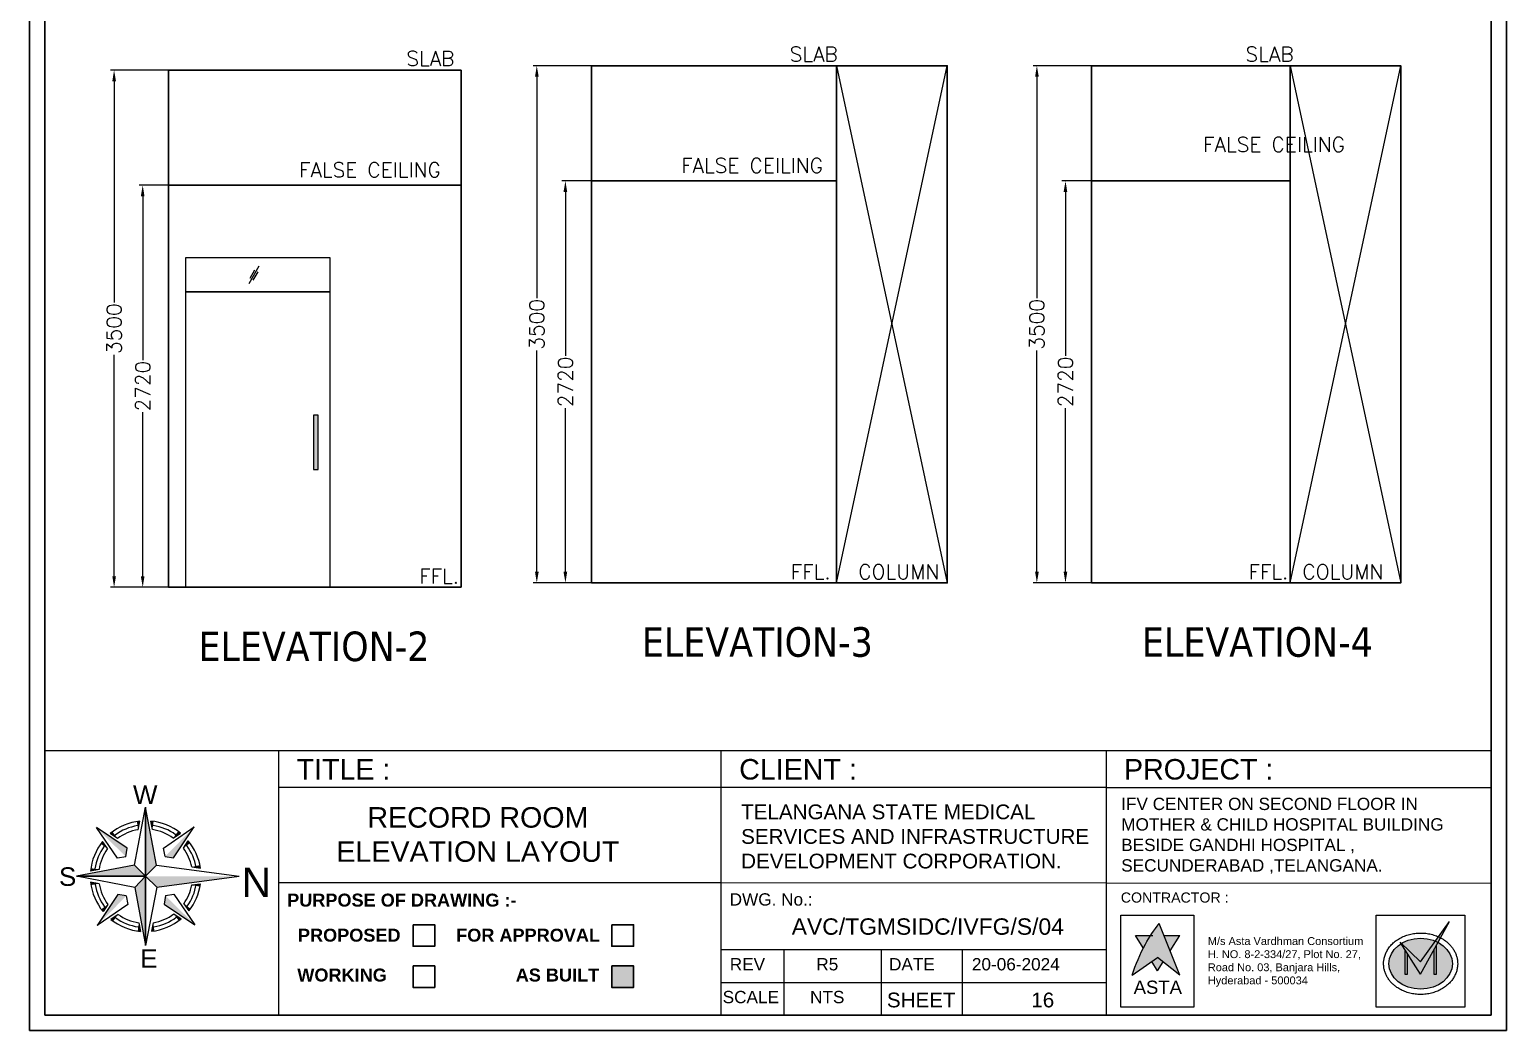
# Model space of a CAD drawing. Header units: millimetres. Extents: x 3552052 to 4144896, y -707811 to -630695.
# Drawn here: x 3675240 to 3685240, y -699038 to -692265 of the extents above; entities that cross this region are included whole.
import ezdxf
from ezdxf.enums import TextEntityAlignment as Align

# ---------------------------------------------------------------- set-up
doc = ezdxf.new("R2010")
doc.units = ezdxf.units.MM
doc.header["$LTSCALE"] = 6
doc.header["$MEASUREMENT"] = 0
doc.layers.get('0').update_dxf_attribs({"linetype": 'CONTINUOUS', "lineweight": 0})
doc.layers.get('Defpoints').update_dxf_attribs({"linetype": 'CONTINUOUS', "lineweight": 0})
for name, color, linetype, lineweight in [('0.0', 8, 'CONTINUOUS', 0), ('COL', 5, 'CONTINUOUS', 0), ('ELE-4M UPS P.SB', 3, 'CONTINUOUS', 0), ('ELE-SOCKET NMBERING', 7, 'CONTINUOUS', 9), ('formate text', 8, 'CONTINUOUS', 0), ('hatch', 252, 'CONTINUOUS', 0), ('MEP_HVAC_RA_DUCT', 1, 'CONTINUOUS', 0), ('MEP_HVAC_TEXT', 7, 'CONTINUOUS', 0), ('SECTION', 251, 'CONTINUOUS', 0), ('TITLE', 7, 'CONTINUOUS', 0)]:
    doc.layers.add(name, color=color, linetype=linetype, lineweight=lineweight)
doc.styles.add('Annotation', font='tahoma.ttf')
doc.styles.add('ARIAL', font='arial.ttf')
doc.styles.add('FORMATE', font='arialbd.ttf')
doc.styles.add('ROMANS', font='romans.shx')
doc.styles.add('style3', font='arialbd.ttf')
doc.dimstyles.new('AEPL1', dxfattribs={"dimtxt": 100, "dimasz": 75, "dimexe": 25, "dimexo": 50, "dimtad": 0, "dimdec": 0, "dimtxsty": 'ROMANS', "dimcen": 2.5, "dimclrd": 7, "dimclre": 7, "dimclrt": 7, "dimadec": 0, "dimazin": 0, "dimtfac": 1, "dimtdec": 0, "dimtmove": 0, "dimatfit": 3, "dimfxl": 1, "dimlwd": 0, "dimlwe": 0, "dimarcsym": 0})

# ---------------------------------------------------------------- blocks, each defined once
blk = doc.blocks.new('*D184')
at = {"layer": 'Defpoints', "color": 0, "transparency": 16777216}
for p in [(3676006, -693318), (3676711, -693318), (3676335, -696039)]:
    blk.add_point(p, dxfattribs=at)
at = {"layer": 'ELE-4M UPS P.SB', "color": 7, "lineweight": 0, "transparency": 16777216}
for p, q in [((3676661, -693318), (3675981, -693318)), ((3676006, -693393), (3676006, -694502)), ((3676006, -695964), (3676006, -694855)), ((3676285, -696039), (3675981, -696039))]:
    blk.add_line(p, q, dxfattribs=at)
at = {"layer": 'ELE-4M UPS P.SB', "color": 7, "transparency": 16777216}
for points in [[(3675993, -693393), (3676018, -693393), (3676006, -693318)], [(3675993, -695964), (3676018, -695964), (3676006, -696039)]]:
    blk.add_solid(points, dxfattribs=at)
at = {"layer": 'ELE-4M UPS P.SB', "color": 7, "lineweight": -3, "transparency": 16777216, "insert": (3676006, -694678), "char_height": 100, "attachment_point": 5, "rotation": 90, "style": 'ROMANS'}
blk.add_mtext('2720', dxfattribs=at)
blk = doc.blocks.new('*D185')
at = {"layer": 'Defpoints', "color": 0, "transparency": 16777216}
for p in [(3675812, -692539), (3676335, -692539), (3676335, -696039)]:
    blk.add_point(p, dxfattribs=at)
at = {"layer": 'ELE-4M UPS P.SB', "color": 7, "lineweight": 0, "transparency": 16777216}
for p, q in [((3676285, -692539), (3675787, -692539)), ((3675812, -692614), (3675812, -694112)), ((3675812, -695964), (3675812, -694465)), ((3676285, -696039), (3675787, -696039))]:
    blk.add_line(p, q, dxfattribs=at)
at = {"layer": 'ELE-4M UPS P.SB', "color": 7, "transparency": 16777216}
for points in [[(3675800, -692614), (3675825, -692614), (3675812, -692539)], [(3675800, -695964), (3675825, -695964), (3675812, -696039)]]:
    blk.add_solid(points, dxfattribs=at)
at = {"layer": 'ELE-4M UPS P.SB', "color": 7, "lineweight": -3, "transparency": 16777216, "insert": (3675812, -694289), "char_height": 100, "attachment_point": 5, "rotation": 90, "style": 'ROMANS'}
blk.add_mtext('3500', dxfattribs=at)
blk = doc.blocks.new('*D327')
at = {"layer": 'Defpoints', "color": 0, "transparency": 16777216}
for p in [(3678868, -693289), (3679573, -693289), (3679198, -696009)]:
    blk.add_point(p, dxfattribs=at)
at = {"layer": 'ELE-4M UPS P.SB', "color": 7, "lineweight": 0, "transparency": 16777216}
for p, q in [((3679523, -693289), (3678843, -693289)), ((3678868, -693364), (3678868, -694472)), ((3678868, -695934), (3678868, -694826)), ((3679148, -696009), (3678843, -696009))]:
    blk.add_line(p, q, dxfattribs=at)
at = {"layer": 'ELE-4M UPS P.SB', "color": 7, "transparency": 16777216}
for points in [[(3678855, -693364), (3678880, -693364), (3678868, -693289)], [(3678855, -695934), (3678880, -695934), (3678868, -696009)]]:
    blk.add_solid(points, dxfattribs=at)
at = {"layer": 'ELE-4M UPS P.SB', "color": 7, "lineweight": -3, "transparency": 16777216, "insert": (3678868, -694649), "char_height": 100, "attachment_point": 5, "rotation": 90, "style": 'ROMANS'}
blk.add_mtext('2720', dxfattribs=at)
blk = doc.blocks.new('*D328')
at = {"layer": 'Defpoints', "color": 0, "transparency": 16777216}
for p in [(3678674, -692509), (3679198, -692509), (3679198, -696009)]:
    blk.add_point(p, dxfattribs=at)
at = {"layer": 'ELE-4M UPS P.SB', "color": 7, "lineweight": 0, "transparency": 16777216}
for p, q in [((3679148, -692509), (3678649, -692509)), ((3678674, -692584), (3678674, -694082)), ((3678674, -695934), (3678674, -694436)), ((3679148, -696009), (3678649, -696009))]:
    blk.add_line(p, q, dxfattribs=at)
at = {"layer": 'ELE-4M UPS P.SB', "color": 7, "transparency": 16777216}
for points in [[(3678662, -692584), (3678687, -692584), (3678674, -692509)], [(3678662, -695934), (3678687, -695934), (3678674, -696009)]]:
    blk.add_solid(points, dxfattribs=at)
at = {"layer": 'ELE-4M UPS P.SB', "color": 7, "lineweight": -3, "transparency": 16777216, "insert": (3678674, -694259), "char_height": 100, "attachment_point": 5, "rotation": 90, "style": 'ROMANS'}
blk.add_mtext('3500', dxfattribs=at)
blk = doc.blocks.new('*D329')
at = {"layer": 'Defpoints', "color": 0, "transparency": 16777216}
for p in [(3682254, -693289), (3682959, -693289), (3682584, -696009)]:
    blk.add_point(p, dxfattribs=at)
at = {"layer": 'ELE-4M UPS P.SB', "color": 7, "lineweight": 0, "transparency": 16777216}
for p, q in [((3682909, -693289), (3682229, -693289)), ((3682254, -693364), (3682254, -694472)), ((3682254, -695934), (3682254, -694826)), ((3682534, -696009), (3682229, -696009))]:
    blk.add_line(p, q, dxfattribs=at)
at = {"layer": 'ELE-4M UPS P.SB', "color": 7, "transparency": 16777216}
for points in [[(3682241, -693364), (3682266, -693364), (3682254, -693289)], [(3682241, -695934), (3682266, -695934), (3682254, -696009)]]:
    blk.add_solid(points, dxfattribs=at)
at = {"layer": 'ELE-4M UPS P.SB', "color": 7, "lineweight": -3, "transparency": 16777216, "insert": (3682254, -694649), "char_height": 100, "attachment_point": 5, "rotation": 90, "style": 'ROMANS'}
blk.add_mtext('2720', dxfattribs=at)
blk = doc.blocks.new('*D330')
at = {"layer": 'Defpoints', "color": 0, "transparency": 16777216}
for p in [(3682060, -692509), (3682584, -692509), (3682584, -696009)]:
    blk.add_point(p, dxfattribs=at)
at = {"layer": 'ELE-4M UPS P.SB', "color": 7, "lineweight": 0, "transparency": 16777216}
for p, q in [((3682534, -692509), (3682035, -692509)), ((3682060, -692584), (3682060, -694082)), ((3682060, -695934), (3682060, -694436)), ((3682534, -696009), (3682035, -696009))]:
    blk.add_line(p, q, dxfattribs=at)
at = {"layer": 'ELE-4M UPS P.SB', "color": 7, "transparency": 16777216}
for points in [[(3682048, -692584), (3682073, -692584), (3682060, -692509)], [(3682048, -695934), (3682073, -695934), (3682060, -696009)]]:
    blk.add_solid(points, dxfattribs=at)
at = {"layer": 'ELE-4M UPS P.SB', "color": 7, "lineweight": -3, "transparency": 16777216, "insert": (3682060, -694259), "char_height": 100, "attachment_point": 5, "rotation": 90, "style": 'ROMANS'}
blk.add_mtext('3500', dxfattribs=at)
blk = doc.blocks.new('A$C4A7C6C7E')
at = {"layer": 'TITLE', "color": 8, "lineweight": 5}
for p, q in [((-4207, 4144), (0, 26095)), ((0, 26095), (0, 0)), ((0, 0), (0, 26095)), ((4144, 4207), (0, 26095)), ((-6941, 10518), (-18592, 18312)), ((-10622, 6781), (-18592, 18312)), ((-2825, 17519), (-2234, 20757)), ((2559, 17560), (1919, 20788)), ((6781, 10622), (18312, 18592)), ((10518, 6941), (18312, 18592)), ((-14385, 10390), (-16257, 13098)), ((-10607, 14226), (-13343, 16056)), ((10390, 14385), (13098, 16257)), ((14226, 10607), (16056, 13343)), ((-7437, 7325), (-10622, 6781)), ((-7437, 7325), (-6941, 10518)), ((7325, 7437), (6781, 10622)), ((7325, 7437), (10518, 6941)), ((-4207, 4144), (-26095, 0)), ((0, 0), (-26095, 0)), ((-26095, 0), (0, 0)), ((-4144, -4207), (-26095, 0)), ((-17560, 2559), (-20788, 1919)), ((-4207, 4144), (0, 0)), ((0, 0), (-4207, 4144)), ((0, 0), (-4144, -4207)), ((-4144, -4207), (0, 0)), ((0, 0), (4144, 4207)), ((4144, 4207), (0, 0)), ((0, 0), (4207, -4144)), ((4207, -4144), (0, 0)), ((0, 0), (0, -26095)), ((0, -26095), (0, 0)), ((17394, 3514), (20646, 3095)), ((17394, 3514), (20646, 3095)), ((-17519, -2825), (-20757, -2234)), ((-4144, -4207), (0, -26095)), ((4207, -4144), (0, -26095)), ((17433, -3312), (20680, -2857)), ((17433, -3312), (20680, -2857)), ((17434, -3310), (20680, -2857)), ((-10518, -6941), (-18312, -18592)), ((-6781, -10622), (-18312, -18592)), ((-14226, -10607), (-16056, -13343)), ((-7325, -7437), (-10518, -6941)), ((-7325, -7437), (-6781, -10622)), ((7437, -7325), (6941, -10518)), ((6941, -10518), (18592, -18312)), ((7437, -7325), (10622, -6781)), ((10622, -6781), (18592, -18312)), ((14385, -10390), (16257, -13098)), ((-10390, -14385), (-13098, -16257)), ((10607, -14226), (13343, -16056)), ((-2559, -17560), (-1919, -20788)), ((2825, -17519), (2234, -20757))]:
    blk.add_line(p, q, dxfattribs=at)
at = {"layer": 'TITLE', "color": 5}
for p in [(4144, 4207), (4207, -4144)]:
    blk.add_line(p, (35289, 0), dxfattribs=at)
at = {"layer": 'TITLE', "color": 8, "lineweight": 5}
for radius, start, end in [(20877, 96.14269, 129.72625), (19311, 99.1612, 126.70773), (17745, 99.1612, 126.70773), (20877, 51.14269, 84.72625), (17745, 54.16121, 81.70773), (19311, 54.16121, 81.70773), (20877, 141.14269, 174.72625), (19311, 144.16121, 171.70773), (19311, 9.85136, 36.70773), (20877, 8.52692, 39.72625), (17745, 144.16121, 171.70773), (17745, 11.42181, 36.70773), (20877, 186.14269, 219.72625), (19311, 189.1612, 216.70773), (17745, 189.1612, 216.70773), (17745, 324.16121, 349.24868), (19311, 324.16121, 350.81434), (20877, 321.14269, 352.1348), (20877, 231.14269, 264.72625), (19311, 234.16121, 261.70773), (17745, 234.16121, 261.70773), (20877, 276.14269, 309.72625), (17745, 279.1612, 306.70773), (19311, 279.1612, 306.70773)]:
    blk.add_arc((0, 0), radius, start, end, dxfattribs=at)
for points in [[(0, 26095), (4144, 4207), (0, 0)], [(-18592, 18312), (-6941, 10518), (-7437, 7325)], [(-13343, 16056), (-12479, 16737), (-10607, 14226)], [(-3324, 20610), (-2234, 20757), (-2825, 17519)], [(3011, 20658), (1919, 20788), (2559, 17560)], [(18312, 18592), (10518, 6941), (7325, 7437)], [(13098, 16257), (12223, 16924), (10390, 14385)], [(-16257, 13098), (-16924, 12223), (-14385, 10390)], [(16056, 13343), (16737, 12479), (14226, 10607)], [(-26095, 0), (-4207, 4144), (0, 0)], [(-20658, 3011), (-20788, 1919), (-17560, 2559)], [(0, -26095), (-4144, -4207), (0, 0)], [(20646, 3095), (20457, 4167), (17394, 3514)], [(-20610, -3324), (-20757, -2234), (-17519, -2825)], [(20680, -2857), (20503, -3930), (17433, -3312)], [(-18312, -18592), (-10518, -6941), (-7325, -7437)], [(-16056, -13343), (-16737, -12479), (-14226, -10607)], [(18592, -18312), (6941, -10518), (7437, -7325)], [(16257, -13098), (16924, -12223), (14385, -10390)], [(-13098, -16257), (-12223, -16924), (-10390, -14385)], [(13343, -16056), (12479, -16737), (10607, -14226)], [(-3011, -20658), (-1919, -20788), (-2559, -17560)], [(3324, -20610), (2234, -20757), (2825, -17519)]]:
    blk.add_solid(points, dxfattribs=at)
at = {"layer": 'TITLE', "color": 5}
blk.add_solid([(35289, 0), (4207, -4144), (0, 0)], dxfattribs=at)
blk = doc.blocks.new('IVF-CONTRACTOR')
at = {"lineweight": -3, "true_color": 0x293189}
h = blk.add_hatch(color=177, dxfattribs=at)
h.dxf.hatch_style = 1
edge = h.paths.add_edge_path()
edge.add_spline(control_points=[(3037286, -1386527), (3037185, -1386667), (3036944, -1387001), (3036801, -1387388), (3036719, -1387609)], knot_values=[0, 0, 0, 0, 519.520055, 1226.818077, 1226.818077, 1226.818077, 1226.818077], degree=3, periodic=0)
edge.add_line((3036719, -1387609), (3037255, -1387240))
edge.add_line((3037255, -1387240), (3037717, -1387609))
edge.add_line((3037717, -1387609), (3037286, -1386527))
at = {"lineweight": -3, "true_color": 0xc7c8ca}
h = blk.add_hatch(color=9, dxfattribs=at)
h.dxf.hatch_style = 1
edge = h.paths.add_edge_path()
edge.add_spline(control_points=[(3036953, -1387033), (3036967, -1387008), (3037022, -1386919), (3037088, -1386836), (3037139, -1386779)], knot_values=[3356.588859, 3356.588859, 3356.588859, 3356.588859, 3831.174934, 5081.098827, 5081.098827, 5081.098827, 5081.098827], degree=3, periodic=0)
edge.add_line((3037139, -1386779), (3036793, -1386779))
edge.add_line((3036793, -1386779), (3036953, -1387033))
h.paths.add_polyline_path([(3037717, -1386779), (3037386, -1386779), (3037515, -1387102)])
h.paths.add_polyline_path([(3037370, -1387332), (3037255, -1387240), (3037134, -1387323), (3037255, -1387517)])
at = {"true_color": 0xed1f24}
h = blk.add_hatch(color=240, dxfattribs=at)
h.dxf.hatch_style = 1
edge = h.paths.add_edge_path()
edge.add_line((3042329, -1386921), (3042349, -1386951))
edge.add_ellipse((3042760, -1387369), major_axis=(-665, 0), ratio=0.800236, start_angle=-52.6357, end_angle=-51.8324, ccw=False)
edge.add_line((3042356, -1386946), (3042329, -1386921))
at = {"layer": '0.0', "true_color": 0xed1f24}
h = blk.add_hatch(color=240, dxfattribs=at)
h.dxf.hatch_style = 1
edge = h.paths.add_edge_path()
edge.add_line((3042760, -1387590), (3043125, -1386925))
edge.add_ellipse((3042760, -1387369), major_axis=(-665, 0), ratio=0.800236, start_angle=-123.3804, end_angle=-117.8517)
edge.add_line((3043070, -1386899), (3042760, -1387331))
edge.add_line((3042760, -1387331), (3042356, -1386946))
edge.add_ellipse((3042760, -1387369), major_axis=(-665, 0), ratio=0.800236, start_angle=-52.6357, end_angle=-51.8324)
edge.add_line((3042349, -1386951), (3042760, -1387590))
edge = h.paths.add_edge_path()
edge.add_spline(control_points=[(3043179, -1386828), (3043165, -1386821), (3043150, -1386814), (3043136, -1386807)], knot_values=[-2.156071, -2.156071, -2.156071, -2.156071, -2.090953, -2.090953, -2.090953, -2.090953], degree=3, periodic=0)
edge.add_line((3043136, -1386807), (3043070, -1386899))
edge.add_ellipse((3042760, -1387369), major_axis=(-665, 0), ratio=0.800236, start_angle=-123.3804, end_angle=-117.8517, ccw=False)
edge.add_line((3043125, -1386925), (3043179, -1386828))
edge = h.paths.add_edge_path()
edge.add_line((3043367, -1386486), (3043136, -1386807))
edge.add_spline(control_points=[(3043136, -1386807), (3043150, -1386814), (3043165, -1386821), (3043179, -1386828)], knot_values=[-2.156071, -2.156071, -2.156071, -2.156071, -2.090953, -2.090953, -2.090953, -2.090953], degree=3, periodic=0)
edge.add_line((3043179, -1386828), (3043367, -1386486))
at = {"layer": '0.0', "true_color": 0x139b48}
h = blk.add_hatch(color=114, dxfattribs=at)
h.dxf.hatch_style = 1
edge = h.paths.add_edge_path()
edge.add_ellipse((3042760, -1387369), major_axis=(-665, 0), ratio=0.800236, start_angle=-51.8324, end_angle=236.6196)
edge.add_line((3043125, -1386925), (3043091, -1386988))
edge.add_line((3043091, -1386988), (3043091, -1387590))
edge.add_line((3043091, -1387590), (3043036, -1387590))
edge.add_line((3043036, -1387590), (3043036, -1387088))
edge.add_line((3043036, -1387088), (3042760, -1387590))
edge.add_line((3042760, -1387590), (3042484, -1387160))
edge.add_line((3042484, -1387160), (3042484, -1387590))
edge.add_line((3042484, -1387590), (3042428, -1387590))
edge.add_line((3042428, -1387590), (3042428, -1387075))
edge.add_line((3042428, -1387075), (3042349, -1386951))
edge = h.paths.add_edge_path()
edge.add_ellipse((3042760, -1387369), major_axis=(-665, 0), ratio=0.800236, start_angle=-117.8517, end_angle=-52.6357)
edge.add_line((3042356, -1386946), (3042760, -1387331))
edge.add_line((3042760, -1387331), (3043070, -1386899))
at = {"layer": '0.0', "true_color": 0x000000}
h = blk.add_hatch(color=18, dxfattribs=at)
h.dxf.hatch_style = 1
h.paths.add_polyline_path([(3042484, -1387160), (3042428, -1387075), (3042428, -1387590), (3042484, -1387590)])
h.paths.add_polyline_path([(3043036, -1387590), (3043091, -1387590), (3043091, -1386988), (3043036, -1387088)])
at = {"lineweight": -3}
for p, q in [((3036484, -1386350), (3038013, -1386350)), ((3036484, -1388267), (3036484, -1386350)), ((3036485, -1386350), (3038009, -1386350)), ((3036485, -1388278), (3036485, -1386350)), ((3038013, -1386350), (3038013, -1388267)), ((3041829, -1386350), (3043688, -1386350)), ((3043688, -1386350), (3043688, -1388278)), ((3038011, -1388278), (3036483, -1388278))]:
    blk.add_line(p, q, dxfattribs=at)
at = {"color": 251, "lineweight": -3, "true_color": 0x636466}
for p, q in [((3037717, -1387609), (3037286, -1386527)), ((3036793, -1386779), (3037155, -1386779)), ((3036953, -1387033), (3036793, -1386779)), ((3037386, -1386779), (3037717, -1386779)), ((3037515, -1387102), (3037717, -1386779)), ((3036719, -1387609), (3037255, -1387240)), ((3037717, -1387609), (3037255, -1387240)), ((3037255, -1387517), (3037134, -1387323)), ((3037255, -1387517), (3037370, -1387332))]:
    blk.add_line(p, q, dxfattribs=at)
blk.add_spline([(3036719, -1387609), (3036998, -1386959), (3037286, -1386527)], degree=3, dxfattribs=at)
at = {"layer": '0.0'}
for p, q in [((3036485, -1386350), (3038009, -1386350)), ((3036485, -1388278), (3036485, -1386350)), ((3036485, -1388278), (3036485, -1386350)), ((3036485, -1386350), (3038009, -1386350)), ((3038013, -1386350), (3038013, -1388278)), ((3041829, -1386350), (3043688, -1386350)), ((3041829, -1388278), (3041829, -1386350)), ((3043688, -1386350), (3043688, -1388278)), ((3038009, -1388278), (3036485, -1388278)), ((3043688, -1388278), (3041829, -1388278))]:
    blk.add_line(p, q, dxfattribs=at)
at = {"layer": '0.0', "color": 18, "true_color": 0x000000}
for p, q in [((3042760, -1387590), (3043367, -1386486)), ((3042760, -1387331), (3043367, -1386486)), ((3042760, -1387590), (3042329, -1386921)), ((3042329, -1386921), (3042760, -1387331)), ((3042428, -1387075), (3042428, -1387590)), ((3042484, -1387590), (3042484, -1387160)), ((3043036, -1387088), (3043036, -1387590)), ((3043091, -1387590), (3043091, -1386988)), ((3042428, -1387590), (3042484, -1387590)), ((3043036, -1387590), (3043091, -1387590))]:
    blk.add_line(p, q, dxfattribs=at)
at = {"layer": '0.0'}
blk.add_ellipse((3042760, -1387369), major_axis=(-665, 0), ratio=0.800236, start_param=-3.141592653589793, end_param=3.141592653589793, dxfattribs=at)
blk.add_open_spline([(3043535, -1387369), (3043535, -1387353), (3043534, -1387336), (3043530, -1387296), (3043527, -1387272), (3043516, -1387226), (3043509, -1387202), (3043492, -1387157), (3043483, -1387135), (3043460, -1387092), (3043448, -1387071), (3043420, -1387031), (3043405, -1387011), (3043372, -1386974), (3043355, -1386956), (3043318, -1386922), (3043298, -1386906), (3043258, -1386875), (3043236, -1386861), (3043183, -1386829), (3043150, -1386812), (3043081, -1386783), (3043045, -1386771), (3042972, -1386750), (3042935, -1386742), (3042860, -1386731), (3042821, -1386728), (3042745, -1386726), (3042706, -1386727), (3042630, -1386735), (3042593, -1386741), (3042518, -1386757), (3042482, -1386768), (3042412, -1386794), (3042377, -1386809), (3042312, -1386843), (3042280, -1386862), (3042221, -1386905), (3042194, -1386928), (3042147, -1386974), (3042127, -1386996), (3042091, -1387042), (3042074, -1387067), (3042045, -1387117), (3042033, -1387143), (3042012, -1387197), (3042003, -1387225), (3041992, -1387276), (3041988, -1387299), (3041984, -1387347), (3041984, -1387371), (3041986, -1387418), (3041989, -1387442), (3041997, -1387489), (3042003, -1387512), (3042018, -1387557), (3042026, -1387580), (3042047, -1387623), (3042058, -1387645), (3042084, -1387686), (3042098, -1387706), (3042129, -1387744), (3042145, -1387762), (3042180, -1387798), (3042199, -1387814), (3042238, -1387846), (3042259, -1387861), (3042311, -1387894), (3042343, -1387912), (3042409, -1387944), (3042444, -1387957), (3042515, -1387980), (3042552, -1387989), (3042626, -1388003), (3042664, -1388007), (3042740, -1388012), (3042778, -1388012), (3042854, -1388008), (3042892, -1388003), (3042966, -1387989), (3043003, -1387980), (3043074, -1387958), (3043109, -1387944), (3043175, -1387913), (3043208, -1387895), (3043268, -1387856), (3043297, -1387834), (3043351, -1387787), (3043376, -1387761), (3043416, -1387713), (3043432, -1387690), (3043462, -1387643), (3043475, -1387619), (3043497, -1387569), (3043507, -1387543), (3043522, -1387491), (3043527, -1387464), (3043533, -1387415), (3043535, -1387392), (3043535, -1387369)], degree=3, knots=[-3.141593, -3.141593, -3.141593, -3.141593, -3.06788, -3.06788, -2.960953, -2.960953, -2.854026, -2.854026, -2.747099, -2.747099, -2.640172, -2.640172, -2.533245, -2.533245, -2.426319, -2.426319, -2.319392, -2.319392, -2.212465, -2.212465, -2.059875, -2.059875, -1.907286, -1.907286, -1.754697, -1.754697, -1.602107, -1.602107, -1.449518, -1.449518, -1.296928, -1.296928, -1.144339, -1.144339, -0.99175, -0.99175, -0.83916, -0.83916, -0.686571, -0.686571, -0.558641, -0.558641, -0.43071, -0.43071, -0.30278, -0.30278, -0.17485, -0.17485, -0.068516, -0.068516, 0.037819, 0.037819, 0.144154, 0.144154, 0.250488, 0.250488, 0.356823, 0.356823, 0.463157, 0.463157, 0.569492, 0.569492, 0.675826, 0.675826, 0.782161, 0.782161, 0.888495, 0.888495, 1.039928, 1.039928, 1.191361, 1.191361, 1.342794, 1.342794, 1.494227, 1.494227, 1.64566, 1.64566, 1.797093, 1.797093, 1.948526, 1.948526, 2.099959, 2.099959, 2.251392, 2.251392, 2.402825, 2.402825, 2.554258, 2.554258, 2.675591, 2.675591, 2.796924, 2.796924, 2.918258, 2.918258, 3.039591, 3.039591, 3.141593, 3.141593, 3.141593, 3.141593], dxfattribs=at)
at = {"lineweight": -3, "attachment_point": 1, "style": 'ARIAL'}
for s, width, gutter_width, insert, char_height in [('{\\C256;CONTRACTOR :}', 3919.85, 1060, (3036485, -1385878), 212.06), ('{\\C256;M/s Asta Vardhman Consortium\\PH. NO. 8-2-334/27, Plot No. 27, Road No. 03, Banjara Hills, Hyderabad - 500034}', 3696.75, 822, (3038306, -1386813), 164.38)]:
    blk.add_mtext_dynamic_manual_height_columns(s, width=width, gutter_width=gutter_width, heights=[0], dxfattribs=dict(at, insert=insert, char_height=char_height))
at = {"lineweight": 100, "insert": (3036754, -1387723), "char_height": 276.9, "attachment_point": 1, "style": 'ARIAL'}
blk.add_mtext_dynamic_manual_height_columns('ASTA', width=997.56, gutter_width=254, heights=[0], dxfattribs=at)

msp = doc.modelspace()

# ---------------------------------------------------------------- hatches: boundary and pattern name
at = {"lineweight": -3, "ltscale": 0.1}
h = msp.add_hatch(color=254, dxfattribs=at)
h.dxf.hatch_style = 1
h.paths.add_polyline_path([(3677161.9, -695242.5), (3677194.6, -695242.5), (3677194.6, -694875), (3677161.9, -694875)])
at = {"layer": 'MEP_HVAC_TEXT', "lineweight": -3}
h = msp.add_hatch(color=1, dxfattribs=at)
h.dxf.hatch_style = 1
h.paths.add_polyline_path([(3679181.7, -698602.1), (3679181.7, -698746.7), (3679329.2, -698746.7), (3679329.2, -698602.1)])

# ---------------------------------------------------------------- linework, layer by layer
at = {"lineweight": -3}
for p, q in [((3685136, -697146.6), (3675343.2, -697146.6)), ((3675343.2, -698934.6), (3675343.2, -697146.6)), ((3679922.9, -698934.6), (3679922.9, -697146.6))]:
    msp.add_line(p, q, dxfattribs=at)
at = {"color": 7, "lineweight": 30}
msp.add_line((3685136, -698934.6), (3679922.9, -698934.6), dxfattribs=at)
for points in [[(3685239.6, -687323.5), (3685239.6, -699038.3), (3675239.6, -699038.3), (3675239.6, -687323.5)], [(3685136, -687427.1), (3685136, -698934.6), (3675343.2, -698934.6), (3675343.2, -687427.1)]]:
    msp.add_lwpolyline(points, close=True, dxfattribs=at)
at = {"color": 7, "lineweight": -3, "ltscale": 0.1}
msp.add_lwpolyline([(3677161.9, -695242.5), (3677194.6, -695242.5), (3677194.6, -694875), (3677161.9, -694875)], close=True, dxfattribs=at)
at = {"layer": '0.0', "color": 7, "lineweight": 30, "elevation": -55.5}
for points in [[(3677836.1, -698323.4), (3677983.5, -698323.4), (3677983.5, -698467.9), (3677836.1, -698467.9)], [(3679181.7, -698323.4), (3679329.2, -698323.4), (3679329.2, -698467.9), (3679181.7, -698467.9)], [(3677836.1, -698602.1), (3677983.5, -698602.1), (3677983.5, -698746.7), (3677836.1, -698746.7)], [(3679181.7, -698602.1), (3679329.2, -698602.1), (3679329.2, -698746.7), (3679181.7, -698746.7)]]:
    msp.add_lwpolyline(points, close=True, dxfattribs=at)
at = {"layer": 'COL', "color": 7, "lineweight": -3}
for p, q in [((3680703.5, -692509.1), (3681453.5, -696009.1)), ((3680703.5, -696009.1), (3681453.5, -692509.1)), ((3683774.3, -692509.1), (3684524.3, -696009.1)), ((3683774.3, -696009.1), (3684524.3, -692509.1))]:
    msp.add_line(p, q, dxfattribs=at)
at = {"layer": 'COL', "color": 7, "lineweight": 30}
for points in [[(3680703.5, -696009.1), (3680703.5, -692509.1), (3681453.5, -692509.1), (3681453.5, -696009.1)], [(3683774.3, -696009.1), (3683774.3, -692509.1), (3684524.3, -692509.1), (3684524.3, -696009.1)]]:
    msp.add_lwpolyline(points, close=True, dxfattribs=at)
at = {"layer": 'hatch', "color": 7, "lineweight": 30}
msp.add_line((3685136, -697146.1), (3685136, -698934.6), dxfattribs=at)
at = {"layer": 'MEP_HVAC_RA_DUCT', "color": 7, "lineweight": 30}
for p, q in [((3676181.2, -692538.6), (3676181.2, -696038.6)), ((3678161.2, -692538.6), (3678161.2, -696038.6)), ((3679043.5, -692509.1), (3679043.5, -696009.1)), ((3682429.3, -692509.1), (3682429.3, -696009.1)), ((3684524.3, -692509.1), (3684524.3, -696009.1))]:
    msp.add_line(p, q, dxfattribs=at)
for points in [[(3678161.2, -692538.6), (3676181.2, -692538.6)], [(3680703.5, -692509.1), (3679043.5, -692509.1)], [(3684089.3, -692509.1), (3682429.3, -692509.1)], [(3680703.5, -693288.9), (3679043.5, -693288.9)], [(3683774.3, -693288.9), (3682429.3, -693288.9)], [(3678161.2, -693318.4), (3676181.2, -693318.4)], [(3678161.2, -696038.6), (3676181.2, -696038.6)], [(3681453.5, -696009.1), (3679043.5, -696009.1)], [(3684524.3, -696009.1), (3682429.3, -696009.1)]]:
    msp.add_lwpolyline(points, dxfattribs=at)
at = {"layer": 'MEP_HVAC_RA_DUCT', "color": 7, "lineweight": -3}
for points in [[(3676296.2, -694038.6), (3677276.2, -694038.6), (3677276.2, -693808.6), (3676296.2, -693808.6)], [(3676296.2, -696038.6), (3677276.2, -696038.6), (3677276.2, -694038.6), (3676296.2, -694038.6)]]:
    msp.add_lwpolyline(points, close=True, dxfattribs=at)
at = {"layer": 'MEP_HVAC_TEXT', "lineweight": -3}
for p, q in [((3676926.1, -697146.6), (3676926.1, -698934.6)), ((3682528.3, -697146.6), (3682528.3, -698934.6)), ((3679922.9, -697393), (3676926.1, -697393)), ((3682528.3, -697393), (3679922.9, -697393)), ((3682528.3, -697393), (3685136, -697393)), ((3679922.9, -698040.4), (3676926.1, -698040.4)), ((3682528.3, -698040.6), (3679920.6, -698040.4)), ((3682528.3, -698040.6), (3685136, -698040.4)), ((3679922.9, -698490.8), (3682528.3, -698490.8)), ((3680346.5, -698490.8), (3680346.5, -698934.6)), ((3681006.1, -698490.8), (3681006.1, -698934.6)), ((3681553.4, -698490.8), (3681553.4, -698934.6)), ((3679922.9, -698712.7), (3682528.3, -698712.7))]:
    msp.add_line(p, q, dxfattribs=at)
at = {"layer": 'SECTION', "color": 5, "lineweight": -3, "ltscale": 500}
for p, q in [((3676727.4, -693982.5), (3676794.8, -693864.5)), ((3676732.5, -693947.8), (3676764.8, -693891.1)), ((3676754.6, -693960.9), (3676786.5, -693905))]:
    msp.add_line(p, q, dxfattribs=at)

# ---------------------------------------------------------------- block references
at = {"color": 240, "lineweight": -3, "true_color": 0xed1f24, "xscale": 0.3235108708965134, "yscale": 0.3235108708965134, "zscale": 0.3235108708965134}
msp.add_blockref('IVF-CONTRACTOR', (2700292.6, -249757.8), dxfattribs=at)
at = {"layer": 'TITLE', "lineweight": -3, "extrusion": (1.31196e-09, -7.57547e-09, 1), "xscale": 0.01794916459453998, "yscale": 0.01794916459453998, "zscale": 0.01794916459453998}
msp.add_blockref('A$C4A7C6C7E', (3676025.8, -697994.5, 0), dxfattribs=at)

# ---------------------------------------------------------------- texts
at = {"lineweight": -3, "char_height": 200, "width": 2697.906, "attachment_point": 3, "style": 'Annotation'}
for s, insert in [('\\pxql;ELEVATION-2', (3679081.6, -696338.7)), ('\\pxql;ELEVATION-3', (3682083.7, -696309.2)), ('\\pxql;ELEVATION-4', (3685469.5, -696309.2))]:
    msp.add_mtext(s, dxfattribs=dict(at, insert=insert))
at = {"layer": 'ELE-SOCKET NMBERING', "color": 0, "lineweight": -3, "char_height": 100.004, "attachment_point": 1, "style": 'Annotation'}
for s, insert, width in [('{\\Fromans|c0;SLAB}', (3680386, -692381.7), 2358.602), ('{\\Fromans|c0;SLAB}', (3683472.6, -692381.7), 2358.602), ('{\\Fromans|c0;SLAB}', (3677790.5, -692411.2), 2358.602), ('{\\Fromans|c0;FALSE CEILING }', (3683185.8, -692992), 1055.413), ('{\\Fromans|c0;FALSE CEILING }', (3677064.2, -693164.6), 2358.602), ('{\\Fromans|c0;FALSE CEILING }', (3679651.7, -693135.1), 2358.602), ('{\\Fromans|c0;FFL.}', (3680393.7, -695884.1), 2358.602), ('{\\Fromans|c0;COLUMN}', (3680850.7, -695884.1), 2358.602), ('{\\Fromans|c0;FFL.}', (3683493.2, -695884.1), 2358.602), ('{\\Fromans|c0;COLUMN}', (3683857.6, -695884.1), 2358.602), ('{\\Fromans|c0;FFL.}', (3677877.9, -695913.6), 2358.602)]:
    msp.add_mtext(s, dxfattribs=dict(at, insert=insert, width=width))
at = {"layer": 'formate text', "color": 7, "lineweight": 30, "ltscale": 100, "style": 'style3'}
msp.add_text('PURPOSE OF DRAWING :-', height=87.778, dxfattribs=at).set_placement((3676983.7, -698200.1, -55.5))
at = {"layer": 'formate text', "color": 7, "lineweight": 30, "style": 'FORMATE'}
for s, height, p in [('PROPOSED ', 87.78, (3677785.9, -698437.4, -55.5)), ('FOR APPROVAL', 87.778, (3679102.3, -698437.4, -55.5)), ('WORKING', 87.78, (3677658.6, -698707.1, -55.5)), ('AS BUILT', 87.78, (3679096.9, -698707.1, -55.5))]:
    msp.add_text(s, height=height, dxfattribs=at).set_placement(p, align=Align.RIGHT)
at = {"layer": 'TITLE', "color": 7, "lineweight": 30, "style": 'ARIAL'}
for s, height, p in [('CLIENT :', 138.71, (3680044.6, -697340.2)), ('PROJECT :', 138.71, (3682649.9, -697340.2)), ('TITLE :', 138.71, (3677047.7, -697340.2)), ('W', 125.7, (3675940, -697505.3, 0)), ('S', 125.7, (3675438.9, -698059.9, 0)), ('DWG. No.:', 83.22, (3679979.9, -698193.2)), ('E', 125.7, (3675989.4, -698613.9, 0))]:
    msp.add_text(s, height=height, dxfattribs=at).set_placement(p)
at = {"layer": 'TITLE', "color": 5, "lineweight": -3, "style": 'ARIAL'}
msp.add_text('N', height=198.2, rotation=180, dxfattribs=at).set_placement((3676875, -697936.4, 0))
at = {"layer": 'TITLE', "color": 7, "lineweight": 30, "style": 'ARIAL'}
for s, height, p in [('REV', 83.22, (3680100.2, -698590.2)), ('R5', 83.22, (3680641.1, -698590.2)), ('DATE', 83.22, (3681214, -698590.2)), ('20-06-2024', 83.22, (3681917.5, -698590.2)), ('SCALE', 83.22, (3680123.2, -698812.2)), ('NTS', 83.22, (3680640.6, -698812.2)), ('SHEET', 99.87, (3681277.2, -698832.1)), ('16', 99.87, (3682099.8, -698832.1))]:
    msp.add_text(s, height=height, dxfattribs=at).set_placement(p, align=Align.MIDDLE_CENTER)
at = {"layer": 'TITLE', "color": 7, "lineweight": 30, "attachment_point": 1, "style": 'ARIAL'}
for s, width, gutter_width, insert, char_height in [('\\pxql;IFV CENTER ON SECOND FLOOR IN MOTHER & CHILD HOSPITAL BUILDING BESIDE GANDHI HOSPITAL , SECUNDERABAD ,TELANGANA. ', 2493.158, 5.55, (3682631.1, -697463.4), 83.2231), ('\\pxqc;RECORD ROOM ELEVATION LAYOUT', 2493.158, 5.55, (3677028.9, -697527), 138.705), ('{\\C256;TELANGANA STATE MEDICAL SERVICES AND INFRASTRUCTURE DEVELOPMENT CORPORATION.}', 2493.158, 5.55, (3680057.7, -697509), 99.868), ('\\pxqc;AVC/TGMSIDC/IVFG/S/04', 2991.744, 6.66, (3679825.8, -698279.7), 110.964)]:
    msp.add_mtext_dynamic_manual_height_columns(s, width=width, gutter_width=gutter_width, heights=[0], dxfattribs=dict(at, insert=insert, char_height=char_height))

# ---------------------------------------------------------------- dimensions: what is measured, and where the dimension line sits
at = {"layer": 'ELE-4M UPS P.SB', "color": 0, "lineweight": -3}
for base, p1, p2, picture, middle in [((3675812.2, -692538.6), (3676335.5, -696038.6), (3676335.5, -692538.6), '*D185', (3675812.2, -694288.6)), ((3678674.4, -692509.1), (3679197.7, -696009.1), (3679197.7, -692509.1), '*D328', (3678674.4, -694259.1)), ((3682060.2, -692509.1), (3682583.5, -696009.1), (3682583.5, -692509.1), '*D330', (3682060.2, -694259.1)), ((3678868, -693288.9), (3679197.7, -696009.1), (3679573.5, -693288.9), '*D327', (3678868, -694649)), ((3682253.8, -693288.9), (3682583.5, -696009.1), (3682959.3, -693288.9), '*D329', (3682253.8, -694649)), ((3676005.7, -693318.4), (3676335.5, -696038.6), (3676711.2, -693318.4), '*D184', (3676005.7, -694678.5))]:
    dim = msp.add_linear_dim(base=base, p1=p1, p2=p2, angle=90, dimstyle='AEPL1', dxfattribs=at)
    dim.commit()
    dim.dimension.update_dxf_attribs({"geometry": picture, "text_midpoint": middle})

doc.saveas('drawing.dxf')
